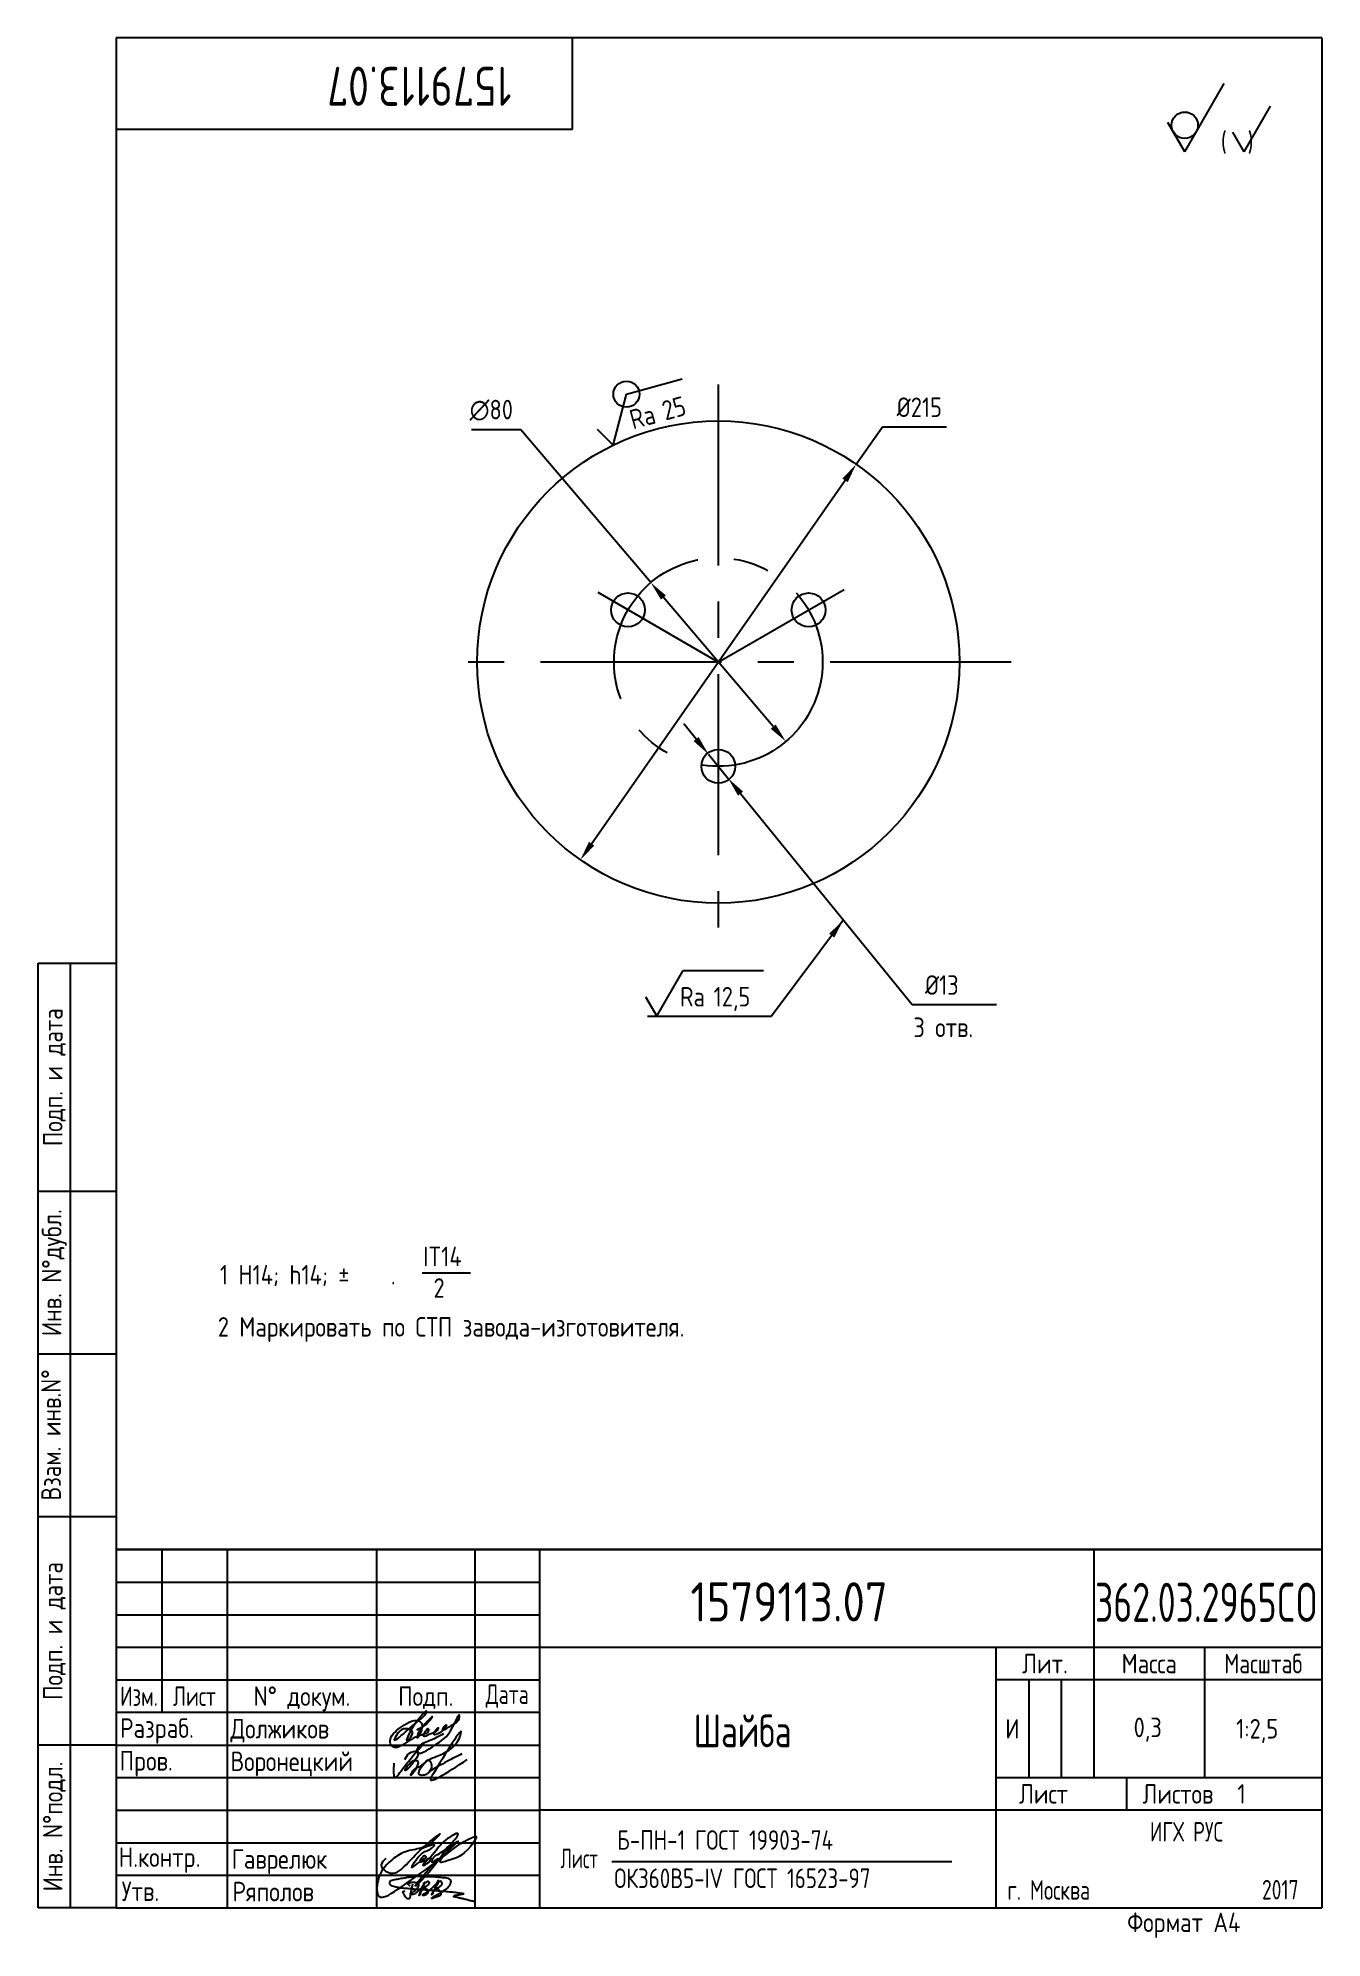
# Paper-space layout 'A4_MCad' of a CAD drawing. Header units: millimetres. Extents: x 8 to 205, y 0 to 292.
# The model-space entities are those that its viewports show. They can reach past a viewport. Long polylines and large blocks are cut down to what shows.
import ezdxf
from ezdxf.enums import TextEntityAlignment as Align

# ---------------------------------------------------------------- set-up
doc = ezdxf.new("R2010")
doc.units = ezdxf.units.MM
doc.linetypes.add('CENTER', pattern=[50.8, 31.75, -6.35, 6.35, -6.35])
for name, color, linetype in [('Bord', 1, 'Continuous'), ('Cen', 5, 'CENTER'), ('Con', 6, 'Continuous'), ('Cont', 6, 'Continuous'), ('Dim', 7, 'Continuous'), ('Text', 3, 'Continuous'), ('Textb', 6, 'Continuous')]:
    doc.layers.add(name, color=color, linetype=linetype)
doc.layers.get('Defpoints').off()
doc.styles.add('Style1', font='romans.shx', dxfattribs={"width": 0.8})
doc.dimstyles.new('LIN2_5', dxfattribs={"dimscale": 2.5, "dimtxt": 3, "dimasz": 3, "dimexe": 1.5, "dimexo": 0, "dimgap": 1.5, "dimtad": 1, "dimtoh": 1, "dimdec": 0, "dimzin": 12, "dimdsep": 46, "dimtxsty": 'Style1', "dimcen": 0, "dimse1": 1, "dimclrt": 3, "dimadec": 0, "dimazin": 0, "dimtfac": 1, "dimtdec": 0, "dimtmove": 0, "dimatfit": 2, "dimfxl": 1, "dimtolj": 1, "dimtzin": 12, "dimarcsym": 0})

# ---------------------------------------------------------------- blocks, each defined once
blk = doc.blocks.new('sherISO_12')
at = {"layer": 'Cont'}
for q in [(-15, -6.96), (-23.66, -12.96)]:
    blk.add_line((-21.06, -17.46), q, dxfattribs=at)
blk.add_circle((-21.06, -13.39), 2.03, dxfattribs=at)
at = {"layer": 'Text'}
for q in [(-7.92, -10.46), (-13.69, -14.46)]:
    blk.add_line((-11.96, -17.46), q, dxfattribs=at)
at = {"layer": 'Text', "style": 'Style1', "width": 0.8}
blk.add_text('(  )', height=3, dxfattribs=at).set_placement((-15.53, -17.46))
blk = doc.blocks.new('*D28')
at = {"layer": 'Dim', "color": 0, "lineweight": -2, "transparency": 16777216}
for p, q in [((899.81, 1575.47), (909.84, 1589.86)), ((909.84, 1589.86), (934.44, 1589.86)), ((798.3, 1429.86), (895.52, 1569.32))]:
    blk.add_line(p, q, dxfattribs=at)
at = {"layer": 'Dim', "color": 0, "transparency": 16777216}
for points in [[(894.49, 1570.03), (896.55, 1568.6), (899.81, 1575.47)], [(797.28, 1430.57), (799.33, 1429.14), (794.01, 1423.71)]]:
    blk.add_solid(points, dxfattribs=at)
at = {"layer": 'Dim', "color": 3, "transparency": 16777216, "insert": (924.02, 1597.36), "char_height": 7.5, "attachment_point": 5, "style": 'Style1'}
blk.add_mtext('\\A1;%%c215', dxfattribs=at)
blk = doc.blocks.new('sherISO_01')
at = {"layer": 'Text'}
blk.add_line((4.04, 7), (16.36, 7), dxfattribs=at)
blk.add_lwpolyline([(-1.73, 3), (0, 0), (4.04, 7)], dxfattribs=at)
at = {"layer": 'Text', "style": 'Style1', "width": 0.8}
blk.add_text('Ra', height=3, dxfattribs=at).set_placement((3.58, 1.5))
blk.add_attdef('12,5', (8.73, 1.5), '', height=3, dxfattribs=at)
blk = doc.blocks.new('A$C6CF913E7')
at = {"layer": 'Text'}
blk.add_circle((0, 0), 2, dxfattribs=at)
blk = doc.blocks.new('sherISO_07')
at = {"layer": 'Text'}
blk.add_line((4.04, 7), (12.93, 7), dxfattribs=at)
blk.add_lwpolyline([(-1.73, 3), (0, 0), (4.04, 7)], dxfattribs=at)
blk.add_blockref('A$C6CF913E7', (4.04, 7))
at = {"layer": 'Text', "style": 'Style1', "width": 0.8}
blk.add_text('Ra', height=3, dxfattribs=at).set_placement((3.58, 1.5))
blk.add_attdef('25', (8.73, 1.5), '', height=3, dxfattribs=at)
blk = doc.blocks.new('*D35')
at = {"layer": 'Dim', "color": 0, "lineweight": -2, "transparency": 16777216}
for p, q in [((771.17, 1588.72), (752.28, 1588.72)), ((821.01, 1530.07), (771.17, 1588.72)), ((867.96, 1474.82), (825.87, 1524.36))]:
    blk.add_line(p, q, dxfattribs=at)
at = {"layer": 'Dim', "color": 0, "transparency": 16777216}
for points in [[(826.82, 1525.16), (824.91, 1523.55), (821.01, 1530.07)], [(868.91, 1475.63), (867, 1474.01), (872.81, 1469.11)]]:
    blk.add_solid(points, dxfattribs=at)
at = {"layer": 'Dim', "color": 3, "transparency": 16777216, "insert": (759.85, 1596.22), "char_height": 7.5, "attachment_point": 5, "style": 'Style1'}
blk.add_mtext('\\A1;∅80', dxfattribs=at)
blk = doc.blocks.new('*D36')
at = {"layer": 'Dim', "color": 0, "lineweight": -2, "transparency": 16777216}
for p, q in [((838.39, 1470.06), (833.65, 1475.88)), ((843.12, 1464.24), (850.7, 1454.94)), ((855.44, 1449.12), (921.33, 1368.17)), ((921.33, 1368.17), (940.23, 1368.17))]:
    blk.add_line(p, q, dxfattribs=at)
at = {"layer": 'Dim', "color": 0, "transparency": 16777216}
for points in [[(839.36, 1470.85), (837.42, 1469.27), (843.12, 1464.24)], [(856.4, 1449.91), (854.47, 1448.33), (850.7, 1454.94)]]:
    blk.add_solid(points, dxfattribs=at)
at = {"layer": 'Dim', "color": 3, "transparency": 16777216, "insert": (932.66, 1375.67), "char_height": 7.5, "attachment_point": 5, "style": 'Style1'}
blk.add_mtext('\\A1;%%c13', dxfattribs=at)

msp = doc.modelspace()

# ---------------------------------------------------------------- linework, layer by layer
at = {"layer": 'Cen', "ltscale": 0.35}
for p, q in [((846.91, 1606.11), (846.91, 1395.41)), ((959.28, 1499.59), (738.83, 1499.59))]:
    msp.add_line(p, q, dxfattribs=at)
at = {"layer": 'Cen'}
for q in [(800.78, 1526.23), (895.13, 1527.43)]:
    msp.add_line((846.91, 1499.59), q, dxfattribs=at)
at = {"layer": 'Cen', "ltscale": 0.35}
msp.add_circle((846.91, 1499.59), 40, dxfattribs=at)
at = {"layer": 'Cont'}
for centre, radius in [((846.91, 1499.59), 92.5), ((812.27, 1519.59), 6.5), ((881.55, 1519.59), 6.5), ((846.91, 1459.59), 6.5)]:
    msp.add_circle(centre, radius, dxfattribs=at)
at = {"layer": 'Dim'}
for p, q in [((819.73, 1363.68), (867.36, 1363.68)), ((940.23, 1368.17), (953.65, 1368.17))]:
    msp.add_line(p, q, dxfattribs=at)

# ---------------------------------------------------------------- block references
at = {"layer": 'Dim', "xscale": 2.5, "yscale": 2.5, "zscale": 2.5, "rotation": 15.34057208923175}
msp.add_blockref('sherISO_07', (806.56, 1582.82), dxfattribs=at).add_auto_attribs({'25': '25'})
at = {"layer": 'Dim', "xscale": 2.5, "yscale": 2.5, "zscale": 2.5}
msp.add_blockref('sherISO_01', (823.29, 1363.68), dxfattribs=at).add_auto_attribs({'12,5': '12,5'})

# ---------------------------------------------------------------- texts
at = {"layer": 'Text', "style": 'Style1', "width": 0.8}
msp.add_text('3 отв.', height=7.5, dxfattribs=at).set_placement((921.74, 1355.68))

# ---------------------------------------------------------------- dimensions: what is measured, and where the dimension line sits
at = {"layer": 'Dim'}
dim = msp.add_diameter_dim_2p(p1=(872.81, 1469.11), p2=(821.01, 1530.07), dimstyle='LIN2_5', dxfattribs=at)
dim.commit()
dim.dimension.update_dxf_attribs({"geometry": '*D35', "text_midpoint": (759.85, 1588.72), "dimtype": 163})
for p1, p2, text, picture, middle in [((794.01, 1423.71), (899.81, 1575.47), '%%c215', '*D28', (924.02, 1589.86)), ((843.12, 1464.24), (850.7, 1454.94), '%%c13', '*D36', (932.66, 1368.17))]:
    dim = msp.add_diameter_dim_2p(p1=p1, p2=p2, text=text, dimstyle='LIN2_5', dxfattribs=at)
    dim.commit()
    dim.dimension.update_dxf_attribs({"geometry": picture, "text_midpoint": middle, "dimtype": 163})

# ---------------------------------------------------------------- leaders
msp.add_leader([(894.9, 1400.64), (867.36, 1363.68)], dimstyle='LIN2_5', dxfattribs=at)

psp = doc.layouts.new('A4_MCad')

# ---------------------------------------------------------------- linework, layer by layer
at = {"layer": 'Bord'}
for p, q in [((20, 55), (85, 55)), ((20, 50), (85, 50)), ((20, 45), (85, 45)), ((160, 40), (160, 25)), ((165, 40), (165, 25)), ((20, 30), (85, 30)), ((20, 25), (85, 25)), ((20, 20), (85, 20)), ((20, 15), (85, 15)), ((20, 10), (85, 10))]:
    psp.add_line(p, q, dxfattribs=at)
at = {"layer": 'Cont'}
for p, q in [((205, 292), (20, 292)), ((20, 292), (20, 5)), ((90, 278), (90, 292)), ((205, 292), (205, 5)), ((205, 292), (205, 5)), ((20, 278), (90, 278)), ((8, 5), (8, 150)), ((8, 150), (20, 150)), ((13, 5), (13, 150)), ((8, 115), (20, 115)), ((20, 90), (8, 90)), ((20, 65), (8, 65)), ((85, 60), (20, 60)), ((205, 60), (20, 60)), ((85, 60), (20, 60)), ((205, 60), (20, 60)), ((20, 60), (205, 60)), ((20, 60), (20, 5)), ((27, 60), (27, 35)), ((37, 60), (37, 5)), ((60, 5), (60, 60)), ((75, 60), (75, 5)), ((85, 5), (85, 60)), ((170, 60), (170, 25)), ((85, 45), (205, 45)), ((155, 5), (155, 45)), ((170, 44.95), (170, 25)), ((187, 25), (187, 45)), ((20, 40), (85, 40)), ((205, 40), (155, 40)), ((85, 35), (20, 35)), ((20, 30), (8, 30)), ((155, 25), (205, 25)), ((175, 25), (175, 20)), ((205, 20), (85, 20)), ((20, 5), (8, 5)), ((20, 5), (205, 5))]:
    psp.add_line(p, q, dxfattribs=at)
at = {"layer": 'Text'}
for p, q in [((66.93, 102.45), (74.38, 102.45)), ((96.02, 12.11), (148.2, 12.11))]:
    psp.add_line(p, q, dxfattribs=at)
for points, knots in [([(64.57, 30.95), (64.99, 31.87), (65.53, 33.05), (67.79, 35.62), (67.35, 34.45), (65.84, 33.42), (61.64, 29.31), (63.29, 32.05), (64.27, 32.74), (65.83, 32.05), (65.19, 31.24), (64.67, 30.55), (64.51, 30.82), (64.55, 30.9), (64.57, 30.95)], [0, 0, 0, 0, 4.062617, 5.226919, 5.800291, 6.663227, 11.774431, 12.938639, 14.11351, 15.354081, 16.396133, 16.918576, 17.03251, 17.182794, 17.182794, 17.182794, 17.182794]), ([(70.22, 31.73), (69.46, 31.31), (68.14, 30.59), (66.27, 30), (65.95, 28.07), (70.88, 31.17), (71.2, 31.78), (72.62, 34.81), (72.58, 33.37), (71.71, 33.25), (69.52, 31.77), (70.83, 33.53), (70.3, 32.01), (67.77, 30.9), (69.66, 33.08), (69.12, 31.88), (68.39, 31.91), (66.52, 30.66), (67.86, 32.93), (67.98, 31.83), (66.07, 31.39), (64.8, 30.56), (62.66, 29.2), (61.61, 30.94), (63.11, 32.36), (64.52, 33.32), (65.8, 33.96), (66.76, 33.54), (67.17, 32.55), (65.87, 30.24), (66.57, 32.52), (67.17, 32.98), (68.82, 34.79), (67.83, 33.34), (67.1, 32.8), (66.3, 32.4), (66.05, 32.28)], [0, 0, 0, 0, 2.703743, 4.672825, 5.02799, 7.955933, 13.437489, 13.883188, 14.189441, 16.413959, 17.478513, 18.47964, 18.959294, 20.910841, 22.003091, 22.470554, 23.533771, 24.710748, 26.01626, 26.201331, 27.488187, 30.382065, 32.258784, 33.069724, 35.439902, 37.010787, 38.612861, 39.32109, 39.818865, 41.83144, 42.782113, 44.494961, 45.867914, 46.467245, 48.290622, 49.101188, 49.101188, 49.101188, 49.101188]), ([(64.3, 27.76), (64.46, 28.14), (64.78, 28.89), (67.28, 29.44), (65.47, 27), (63.96, 25.66), (65.01, 27.66), (67.15, 27.73), (64.68, 24.43), (65.74, 26.64), (66.91, 26.54), (67.88, 28.04), (68.72, 26.66), (67.88, 25.32), (65.85, 25.32), (67.43, 27.72), (69.84, 28.39), (72.21, 29.68), (73.7, 34.11), (69.92, 27.58), (67.25, 23.44), (70.72, 25.7), (73.86, 27.76)], [0, 0, 0, 0, 1.213353, 2.399709, 5.497648, 5.861317, 7.611627, 8.43806, 10.837371, 11.583123, 13.461301, 14.534506, 15.162086, 17.217848, 17.944717, 20.123775, 21.948027, 26.460707, 27.144718, 34.52243, 35.159468, 41.304292, 41.304292, 41.304292, 41.304292]), ([(62.61, 27.2), (62.57, 26.75), (62.51, 26.09), (62.66, 24.55), (64, 26.45), (65.13, 27.87), (66.51, 29.49), (67.31, 30.43)], [0, 0, 0, 0, 1.523947, 2.237958, 3.351836, 5.856423, 9.374056, 9.374056, 9.374056, 9.374056]), ([(73.04, 28.65), (72.27, 28.26), (70.56, 27.39), (68.88, 26.43), (67.96, 25.9)], [0, 0, 0, 0, 2.587978, 5.77327, 5.77327, 5.77327, 5.77327]), ([(61.35, 12.57), (61.02, 12.26), (60.14, 11.45), (62.52, 9.59), (65.66, 12.85), (67.15, 14.47), (70.04, 16.68), (68.14, 14.61), (66.73, 14.08), (64.03, 13.7), (61.73, 12.04), (60, 9.99), (59.85, 5.48), (66.01, 9.85), (69.76, 12.45), (73.04, 15.16), (75.71, 16.29), (73.39, 12.95), (72.1, 12.64), (68.79, 11.58), (71.06, 14.01), (73.13, 15.73), (70.43, 13.92), (69.33, 11.82), (64.55, 6.69), (67.15, 10.17), (70.27, 13.4), (68.13, 11.59), (68.68, 12.92), (69.85, 13.45), (71.03, 14.31), (73.29, 17.15), (69.67, 15.05), (69.37, 13.74), (66.33, 11.14), (67.94, 11.83), (68.55, 13.06), (67.49, 12.27), (66.19, 11.75), (67.24, 13.39), (67.6, 12.68), (66.53, 12.22), (64.72, 10.46), (66.21, 12.7), (67.13, 13.66), (68.29, 13.98), (69.24, 15.01), (67.99, 14.53), (66.95, 14.13)], [0, 0, 0, 0, 1.17994, 3.087717, 5.863103, 12.338328, 12.854096, 14.088578, 16.834551, 19.302558, 21.570562, 25.210018, 27.650956, 31.348291, 40.129863, 44.562748, 45.223917, 46.979401, 51.214655, 52.099288, 55.323111, 56.227801, 58.471865, 60.028126, 65.752911, 68.466223, 71.038525, 71.934922, 72.780229, 73.495807, 76.028152, 77.999346, 80.11892, 83.1954, 85.334448, 86.270878, 87.060466, 88.110212, 88.803314, 89.989889, 90.197567, 90.706974, 92.884587, 94.19917, 96.055742, 97.375783, 97.753899, 99.636325, 99.636325, 99.636325, 99.636325]), ([(65.12, 8.38), (65.07, 8.4), (64.99, 8.42), (64.89, 8.51), (64.8, 8.59), (64.74, 8.7), (64.82, 8.79), (64.93, 8.85), (65.1, 8.9), (65.31, 8.94), (65.55, 8.97), (65.77, 8.94), (66, 8.89), (66.2, 8.79), (66.4, 8.65), (66.41, 8.43), (66.33, 8.28), (66.23, 8.11), (66.12, 7.96), (65.98, 7.79), (65.84, 7.63), (65.69, 7.54), (65.58, 7.44), (65.44, 7.37), (65.3, 7.32), (65.19, 7.26), (65.11, 7.23), (65.07, 7.16), (65.14, 7.11), (65.21, 7.1), (65.35, 7.08), (65.5, 7.09), (65.67, 7.14), (65.87, 7.21), (66.05, 7.35), (66.21, 7.53), (66.39, 7.66), (66.54, 7.82), (66.68, 7.94), (66.79, 8.05), (66.88, 8.15), (67.01, 8.3), (67.14, 8.54), (67.23, 8.69), (67.3, 8.97), (67.18, 8.67), (67.15, 8.45), (66.99, 8.1), (66.9, 7.82), (66.81, 7.58), (66.69, 7.32), (66.61, 7.13), (66.41, 6.79), (66.57, 7.18), (66.66, 7.46), (66.83, 7.75), (66.95, 8.02), (67.03, 8.21), (67.13, 8.41), (67.27, 8.59), (67.35, 8.76), (67.47, 8.9), (67.6, 9.05), (67.79, 9.11), (67.97, 9.04), (68.03, 8.88), (67.98, 8.71), (67.85, 8.53), (67.65, 8.38), (67.5, 8.24), (67.34, 8.18), (67.26, 8.14), (67.07, 8.1), (67.3, 8.08), (67.42, 8.02), (67.59, 7.94), (67.7, 7.81), (67.8, 7.68), (67.83, 7.55), (67.84, 7.38), (67.75, 7.21), (67.58, 7.07), (67.36, 6.96), (67.18, 6.87), (66.97, 6.94), (67.08, 7.11), (67.23, 7.18), (67.39, 7.28), (67.56, 7.37), (67.69, 7.47), (67.81, 7.55), (67.9, 7.62), (68, 7.7), (68.1, 7.79), (68.23, 7.89), (68.41, 8.03), (68.6, 8.2), (68.78, 8.38), (68.93, 8.51), (69.06, 8.62), (69.15, 8.75), (69.27, 8.86), (69.37, 8.99), (69.43, 9.09), (69.43, 9.28), (69.29, 9.1), (69.23, 8.95), (69.13, 8.7), (69.04, 8.47), (68.95, 8.23), (68.88, 7.99), (68.78, 7.8), (68.68, 7.57), (68.62, 7.35), (68.55, 7.15), (68.51, 7.05), (68.34, 7), (68.57, 7.35), (68.7, 7.55), (68.88, 7.88), (69, 8.1), (69.13, 8.33), (69.28, 8.62), (69.42, 8.91), (69.55, 9.08), (69.74, 9.19), (69.9, 9.02), (69.95, 8.82), (69.94, 8.64), (69.89, 8.47), (69.78, 8.34), (69.63, 8.23), (69.48, 8.12), (69.32, 8.04), (69.16, 8.01), (69.05, 7.98), (68.83, 7.99), (69.02, 7.95), (69.1, 7.92), (69.22, 7.89), (69.34, 7.85), (69.47, 7.82), (69.57, 7.74), (69.65, 7.64), (69.73, 7.53), (69.78, 7.4), (69.82, 7.27), (69.83, 7.14), (69.8, 7), (69.7, 6.89), (69.55, 6.78), (69.35, 6.74), (69.14, 6.67), (68.92, 6.57), (68.66, 6.5), (68.51, 6.45), (68.37, 6.43), (68.47, 6.59), (68.56, 6.66), (68.76, 6.8), (69.01, 6.9), (69.28, 7.05), (69.49, 7.17), (69.65, 7.25), (69.79, 7.34), (69.94, 7.44), (70.16, 7.59), (70.43, 7.77), (70.69, 7.96), (70.92, 8.13), (71.04, 8.31), (71.18, 8.46), (71.24, 8.62), (71.32, 8.75), (71.37, 8.93), (71.4, 9.14), (71.15, 9.5), (70.62, 9.6), (70.04, 9.64), (69.52, 9.67), (69.01, 9.75), (68.52, 9.77), (68.04, 9.75), (67.62, 9.79), (67.23, 9.79), (66.91, 9.83), (66.59, 9.84), (66.26, 9.83), (65.92, 9.8), (65.55, 9.75), (65.17, 9.69), (64.8, 9.67), (64.47, 9.63), (64.13, 9.53), (63.73, 9.55), (63.33, 9.38), (62.91, 9.36), (62.53, 9.25), (62.19, 9.21), (61.97, 9.07), (61.92, 8.84), (61.97, 8.61), (62.21, 8.4), (62.54, 8.34), (62.95, 8.21), (63.43, 8.16), (63.88, 8.06), (64.3, 8.03), (64.67, 8.03), (65.06, 7.95), (65.63, 7.95), (66.2, 7.84), (66.86, 7.88), (67.47, 7.77), (68.08, 7.73), (68.67, 7.72), (69.27, 7.64), (69.94, 7.56), (70.58, 7.55), (71.11, 7.48), (71.56, 7.44), (71.98, 7.41), (72.36, 7.34), (72.67, 7.3), (72.95, 7.25), (73.13, 7.24), (73.37, 7.15), (73.13, 7.08), (72.96, 7.04), (72.66, 6.99), (72.32, 6.94), (72.05, 6.92), (71.6, 6.76), (72.17, 6.69), (72.49, 6.6), (73.03, 6.48), (73.56, 6.37), (74.12, 6.16), (74.59, 6.1), (74.92, 6.04), (75.06, 6.02), (75.13, 6.01)], [0, 0, 0, 0, 0.153866, 0.270441, 0.388867, 0.510533, 0.592156, 0.71333, 0.90842, 1.11344, 1.349254, 1.61246, 1.782219, 2.047249, 2.291879, 2.451528, 2.651081, 2.806158, 3.017979, 3.227348, 3.462381, 3.633009, 3.75766, 3.920516, 4.080796, 4.214529, 4.291786, 4.349969, 4.397594, 4.50822, 4.594826, 4.799244, 4.954392, 5.128468, 5.437537, 5.632649, 5.842485, 6.094987, 6.293219, 6.410959, 6.551192, 6.687808, 7.022147, 7.294342, 7.425356, 7.52079, 7.946481, 8.313051, 8.59833, 8.833695, 9.090496, 9.427695, 9.601191, 9.883219, 10.093306, 10.673943, 10.798776, 10.974628, 11.287247, 11.486184, 11.648652, 11.848902, 12.027194, 12.25348, 12.40059, 12.537783, 12.716293, 12.91523, 13.208551, 13.438489, 13.549668, 13.67779, 13.77127, 13.930001, 14.029091, 14.272112, 14.434836, 14.547084, 14.739051, 14.830983, 15.061241, 15.268922, 15.500489, 15.788979, 15.879568, 16.024283, 16.221854, 16.418714, 16.593102, 16.783247, 16.91018, 17.018213, 17.135263, 17.278205, 17.430482, 17.620087, 17.979626, 18.191789, 18.388716, 18.565718, 18.714854, 18.857929, 19.039974, 19.171375, 19.283034, 19.400085, 19.618058, 19.882245, 20.150781, 20.377854, 20.649532, 20.89723, 21.042543, 21.40016, 21.557817, 21.667145, 21.752781, 21.926256, 22.412297, 22.813145, 22.961412, 23.171289, 23.607257, 23.940428, 24.110007, 24.291214, 24.48084, 24.697609, 24.904078, 25.034245, 25.218018, 25.407651, 25.573473, 25.787447, 25.930292, 26.051316, 26.18846, 26.285312, 26.406799, 26.52425, 26.630463, 26.793722, 26.898606, 27.029313, 27.171012, 27.314101, 27.419918, 27.580557, 27.709367, 27.829268, 28.024364, 28.266961, 28.41242, 28.705761, 28.989137, 29.187748, 29.233768, 29.332802, 29.529535, 29.667094, 30.039923, 30.332117, 30.61061, 30.769982, 30.856778, 31.109923, 31.313488, 31.656425, 32.066331, 32.296628, 32.49714, 32.710276, 32.891468, 33.014834, 33.177747, 33.444503, 33.618009, 34.409008, 34.914636, 35.419802, 35.95397, 36.458179, 36.88069, 37.388403, 37.738353, 38.034261, 38.353468, 38.693154, 39.037638, 39.391136, 39.787481, 40.203773, 40.488977, 40.784975, 41.26625, 41.668005, 42.070065, 42.499388, 42.869834, 43.079573, 43.213439, 43.554591, 43.717296, 44.153724, 44.506336, 45.019111, 45.587859, 45.90191, 46.270392, 46.703958, 47.093115, 47.952647, 48.44014, 49.079253, 49.808223, 50.268654, 50.851051, 51.604831, 52.298429, 52.776925, 53.1907, 53.661988, 54.042386, 54.348524, 54.616841, 54.853814, 54.983777, 55.126096, 55.333328, 55.613101, 56.008732, 56.315809, 56.59982, 56.87931, 57.399251, 57.889617, 58.432507, 59.066698, 59.660314, 59.862668, 60.07277, 60.07277, 60.07277, 60.07277]), ([(64.26, 7.55), (64.21, 7.54), (64.12, 7.52), (64.01, 7.49), (63.88, 7.4), (64.02, 7.26), (64.09, 7.13), (64.21, 6.94), (64.34, 6.73), (64.52, 6.56), (64.66, 6.46), (64.81, 6.41), (64.97, 6.44), (65.09, 6.56), (65.16, 6.8), (65.2, 7.09), (65.26, 7.41), (65.29, 7.68), (65.33, 7.93), (65.42, 8.2), (65.45, 8.45), (65.49, 8.6), (65.5, 8.65)], [0, 0, 0, 0, 0.15847, 0.269731, 0.363591, 0.555514, 0.688037, 0.848606, 1.204359, 1.433632, 1.58673, 1.729549, 1.880686, 2.057874, 2.19169, 2.63505, 2.928153, 3.184121, 3.441863, 3.696117, 4.025873, 4.178055, 4.178055, 4.178055, 4.178055])]:
    psp.add_open_spline(points, degree=3, knots=knots, dxfattribs=at)

# ---------------------------------------------------------------- block references
at = {"layer": 'Dim'}
psp.add_blockref('sherISO_12', (205, 292), dxfattribs=at)

# ---------------------------------------------------------------- texts
at = {"layer": 'Con', "style": 'Style1', "width": 0.75}
psp.add_text('1579113.07', height=6, rotation=180, dxfattribs=at).set_placement((80.65, 287.6))
at = {"layer": 'Con', "style": 'Style1', "width": 0.8}
psp.add_text('1579113.07', height=6, dxfattribs=at).set_placement((108.11, 48.97))
at = {"layer": 'Con', "style": 'Style1', "width": 0.498643}
psp.add_text('362.03.2965CO', height=6, dxfattribs=at).set_placement((170.17, 48.9), (204.36, 48.9), align=Align.FIT)
at = {"layer": 'Text', "style": 'Style1', "width": 0.8}
for s, p in [('Подп. и дата', (10.5, 132.5)), ('Инв. N%%dдубл.', (10.5, 102.5)), ('Взам. инв.N%%d ', (10, 78.38)), ('Подп. и дата', (10.5, 47.5)), ('Инв. N%%dподл.', (10.5, 17.5))]:
    psp.add_text(s, height=3, rotation=90, dxfattribs=at).set_placement(p, align=Align.MIDDLE)
at = {"layer": 'Text', "style": 'Style1'}
for s, width, p in [('IT14', 0.8, (67.09, 103.49)), ('1 H14; h14; %%P    .', 0.8, (35.91, 100.68)), (' 2', 0.8, (67.09, 98.64)), ('2 Маркировать по СТП завода-изготовителя.', 0.8, (35.59, 92.68)), ('Разpаб.', 0.8, (20.6, 31.1)), ('Должиков', 0.8, (37.53, 31)), ('0,3', 0.8, (176.1, 31.2)), ('1:2,5', 0.8, (191.83, 31)), ('Пpов.', 0.8, (20.52, 26.08)), ('Воронецкий', 0.8, (37.53, 26)), ('1', 0.8, (192.03, 21)), ('Б-ПН-1 ГОСТ 19903-74', 0.75, (96.87, 13.92)), ('Н.контp.', 0.8, (20.4, 11.29)), ('Гаврелюк', 0.8, (37.72, 11)), ('Лист', 0.61, (88.17, 11.09)), ('Утв.', 0.8, (20.84, 6.06)), ('Ряполов', 0.8, (37.85, 6)), ('ОК360В5-IV ГОСТ 16523-97', 0.75, (96.42, 8.05)), ('г. Москва', 0.7, (156.74, 6.25)), ('Фоpмат А4', 0.8, (175.11, 1.29))]:
    psp.add_text(s, height=3, dxfattribs=dict(at, width=width)).set_placement(p)
for s, width, p in [('Лит.', 0.8, (162.5, 42.5)), ('Масса', 0.8, (178.5, 42.5)), ('Масштаб', 0.75, (196, 42.5)), ('Изм.', 0.7, (23.5, 37.5)), ('Лист', 0.7, (32, 37.5)), ('N%%d докум.', 0.8, (48.5, 37.5)), ('Подп.', 0.8, (67.5, 37.5)), ('Лист', 0.8, (162.27, 22.5)), ('Лист', 0.8, (162.27, 22.5)), ('Листов', 0.8, (182.9, 22.5)), ('Листов', 0.8, (182.9, 22.5))]:
    psp.add_text(s, height=3, dxfattribs=dict(at, width=width)).set_placement(p, align=Align.MIDDLE_CENTER)
for s, width, p in [('Дата', 0.7, (80, 37.5)), ('И', 0.8, (157.5, 32.5)), ('ИГХ РУС', 0.7, (184.22, 16.69))]:
    psp.add_text(s, height=3, dxfattribs=dict(at, width=width)).set_placement(p, align=Align.MIDDLE)
at = {"layer": 'Text', "style": 'Style1', "width": 0.7}
psp.add_attdef('2017', (195.79, 6.29), '', height=3, dxfattribs=at)
at = {"layer": 'Textb', "style": 'Style1', "width": 0.7}
psp.add_text('Шайба', height=5, dxfattribs=at).set_placement((108.59, 29.66))

# ---------------------------------------------------------------- viewports
at = {"layer": 'Defpoints'}
psp.add_viewport(center=(112.5, 196.27), size=(185, 191.456), view_center_point=(847.22, 1499.72), view_height=478.641, dxfattribs=at)

doc.saveas('drawing.dxf')
